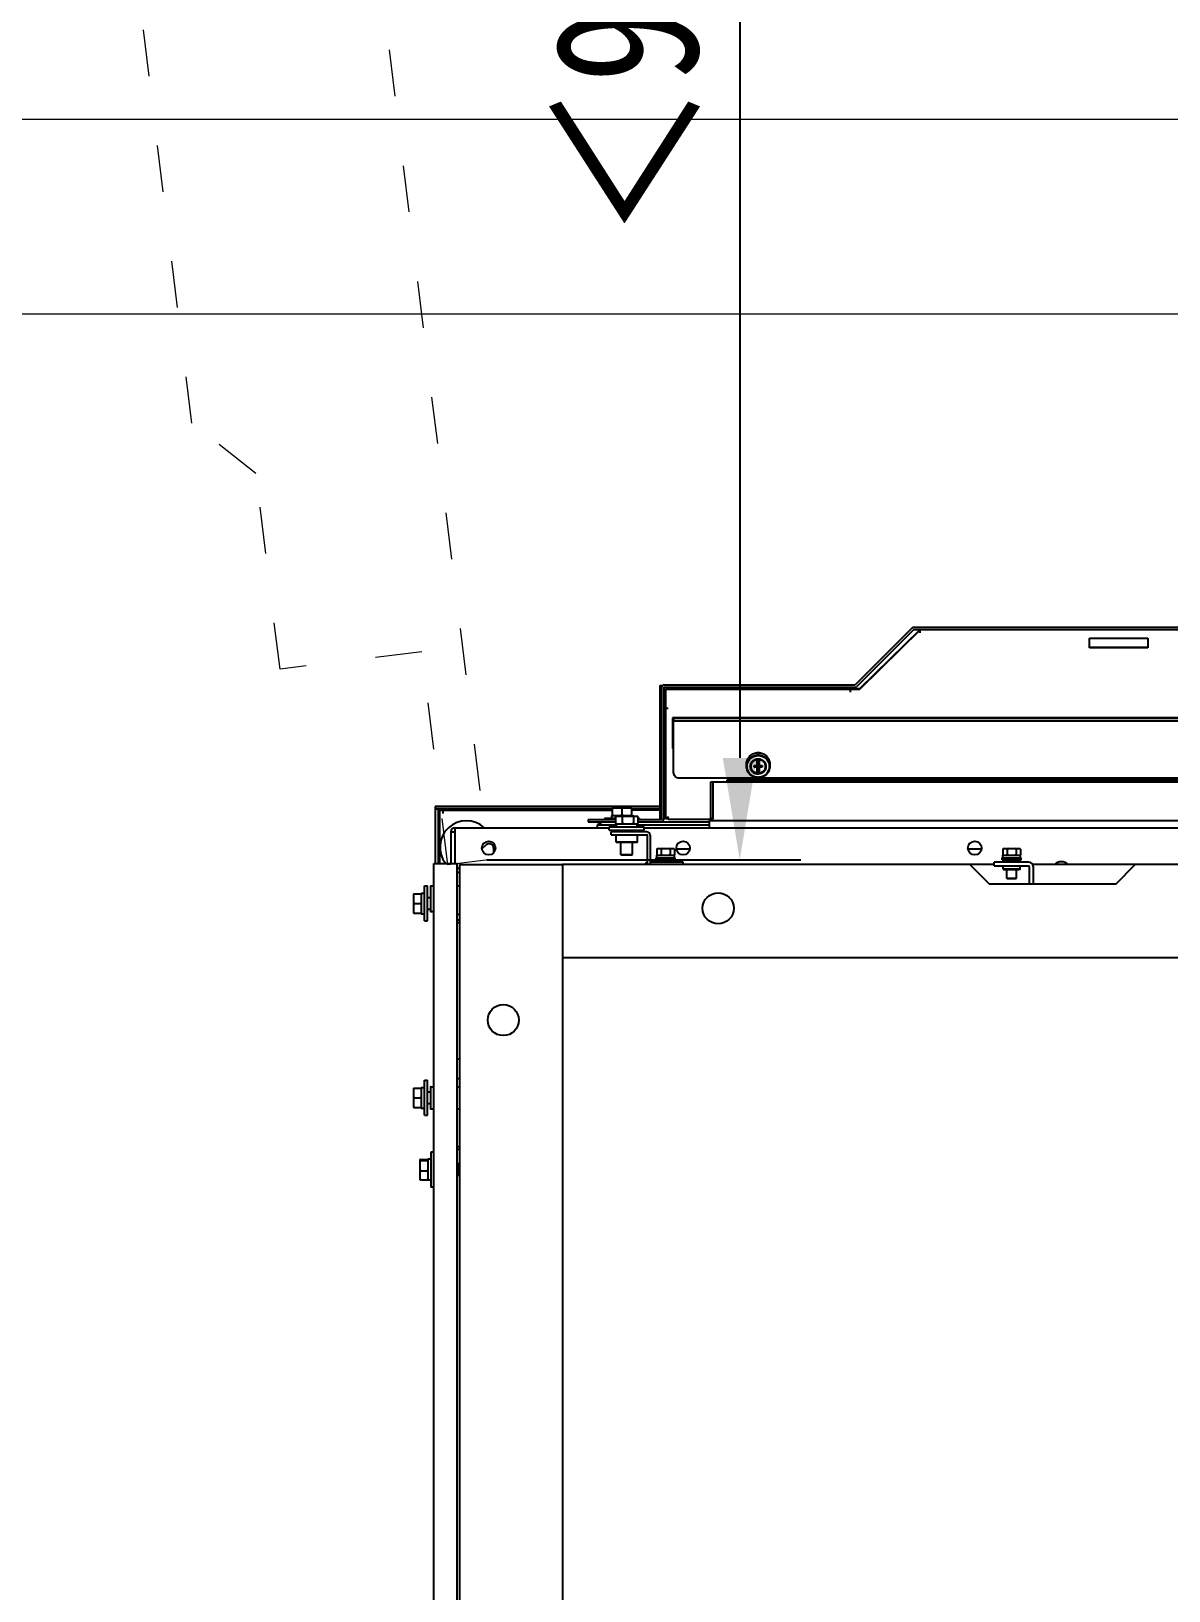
# Model space of a CAD drawing. Extents: x 61367 to 140945, y -1257 to 25588.
# Drawn here: x 70344 to 70929, y 10369 to 11172 of the extents above; entities that cross this region are included whole.
import ezdxf

# ---------------------------------------------------------------- set-up
doc = ezdxf.new("R2010")
doc.units = 0
doc.header["$MEASUREMENT"] = 0
doc.header["$PDMODE"] = 2
doc.header["$PDSIZE"] = 0.2
doc.linetypes.add('ACAD_ISO03W100', pattern=[30, 12, -18])
doc.layers.get('0').update_dxf_attribs({"linetype": 'CONTINUOUS'})
doc.layers.get('DEFPOINTS').update_dxf_attribs({"linetype": 'CONTINUOUS'})
for name, color, linetype in [('2401-00454_0', 7, 'CONTINUOUS'), ('2401-01072-M5-12_0', 7, 'CONTINUOUS'), ('2401-01144-S-M6-16HWM_0', 7, 'CONTINUOUS'), ('2403-00020_S-M5-0_0', 7, 'CONTINUOUS'), ('2403-00027-S-M6-0_0', 7, 'CONTINUOUS'), ('4212-40888_0_B_0', 7, 'CONTINUOUS'), ('4212-61099_0', 7, 'CONTINUOUS'), ('4212-61102_0', 7, 'CONTINUOUS'), ('4212-61103_0', 7, 'CONTINUOUS'), ('4212-61105_0', 7, 'CONTINUOUS'), ('4212-73674_0', 7, 'CONTINUOUS'), ('4212-73803_1_1_0', 7, 'CONTINUOUS'), ('4212-73803_1_2_0', 7, 'CONTINUOUS'), ('4212-73803_2_1_0', 7, 'CONTINUOUS'), ('4212-88600-6_0', 7, 'CONTINUOUS'), ('4212-88600_1_0', 7, 'CONTINUOUS'), ('4212-88600_2_1_0', 7, 'CONTINUOUS'), ('4212-KH010_041_0', 7, 'CONTINUOUS'), ('4212-L0877_1_0', 7, 'CONTINUOUS'), ('4215-12468_1_0', 7, 'CONTINUOUS'), ('4215-12468_2_1_0', 7, 'CONTINUOUS'), ('4215-12468_2_2_0', 7, 'CONTINUOUS'), ('4215-12468_2_3_0', 7, 'CONTINUOUS'), ('4215-12469_1_0', 7, 'CONTINUOUS'), ('4215-12469_3_0', 7, 'CONTINUOUS'), ('4215-12469_4_0', 7, 'CONTINUOUS'), ('4215-18219_1_0', 7, 'CONTINUOUS'), ('4215-18327_0', 7, 'CONTINUOUS'), ('4215-18347_1_0', 7, 'CONTINUOUS'), ('DOOR-B_0', 7, 'CONTINUOUS'), ('HINGE-FRAME_041_0', 7, 'CONTINUOUS'), ('WATER-PROOF-OUTER-DOWN_0', 7, 'CONTINUOUS'), ('WATER-PROOF-OUTER-SIDE_0', 7, 'CONTINUOUS'), ('YT-50-01_AF0_3_B_0', 7, 'CONTINUOUS'), ('YT-50-01_AF0_4_B_0', 7, 'CONTINUOUS')]:
    doc.layers.add(name, color=color, linetype=linetype)
doc.layers.add('CO', color=7, linetype='CONTINUOUS', lineweight=9)
doc.layers.add('THICK', color=7, linetype='CONTINUOUS', lineweight=0)
doc.styles.add('仿宋', font='SimSun.ttf', dxfattribs={"width": 0.8})
doc.dimstyles.new('12倍', dxfattribs={"dimscale": 21, "dimtxt": 3.5, "dimasz": 2.5, "dimexe": 1.5, "dimexo": 0, "dimgap": 1, "dimtad": 1, "dimtoh": 1, "dimdsep": 46, "dimtxsty": '仿宋', "dimcen": 2.5, "dimdle": 5, "dimclrd": 4, "dimclre": 4, "dimclrt": 3, "dimadec": 0, "dimazin": 0, "dimtfac": 1, "dimtmove": 0, "dimatfit": 3, "dimfxl": 1, "dimtolj": 1, "dimarcsym": 0})

# ---------------------------------------------------------------- blocks, each defined once
blk = doc.blocks.new('*D689')
at = {"layer": 'DEFPOINTS', "color": 0, "transparency": 16777216}
for p in [(70578.16, 11584.01), (70578.16, 10745.01), (70708.29, 10745.01)]:
    blk.add_point(p, dxfattribs=at)
at = {"layer": 'THICK', "color": 4, "linetype": 'Continuous', "lineweight": -2, "transparency": 16777216}
for p, q in [((70578.16, 11584.01), (70739.79, 11584.01)), ((70708.29, 11531.51), (70708.29, 10797.51)), ((70578.16, 10745.01), (70739.79, 10745.01))]:
    blk.add_line(p, q, dxfattribs=at)
at = {"layer": 'THICK', "color": 4, "transparency": 16777216}
for points in [[(70699.54, 11531.51), (70717.04, 11531.51), (70708.29, 11584.01)], [(70699.54, 10797.51), (70717.04, 10797.51), (70708.29, 10745.01)]]:
    blk.add_solid(points, dxfattribs=at)
at = {"layer": 'THICK', "color": 3, "lineweight": -3, "transparency": 16777216, "insert": (70650.54, 11164.51), "char_height": 73.5, "attachment_point": 5, "rotation": 90, "style": '仿宋'}
blk.add_mtext('\\A1;＜900', dxfattribs=at)
blk = doc.blocks.new('ERYT5RY565454')
at = {"layer": 'THICK', "color": 4, "linetype": 'ACAD_ISO03W100', "ltscale": 2}
blk.add_lwpolyline([(16034.88, -31373.6), (16061, -31340.17), (16048.81, -31240.91), (16121.39, -31232), (16108.22, -31124.77), (16129.07, -31122.21), (16231.44, -31955.95), (16210.59, -31958.51), (16197.12, -31848.78), (16124.19, -31857.73), (16111.82, -31756.99), (16078.78, -31731.18), (16034.95, -31374.18, -0.107508), (16035, -31373.58)], format="xyb", dxfattribs=at)
blk.add_arc((16219.54, -31949.35), 832.07, 1.30767, 96.24253, dxfattribs=at)
blk = doc.blocks.new('eyyu6y65ty')
at = {"layer": '2401-00454_0', "color": 7, "linetype": 'Continuous'}
for centre, start, end in [((159952.97, 44221.31), 74.00436, 101.55698), ((160152.97, 44221.31), 44.5327, 135.44158)]:
    blk.add_arc(centre, 5, start, end, dxfattribs=at)
at = {"layer": '2401-01072-M5-12_0', "color": 7, "linetype": 'Continuous'}
for p, q in [((159944.57, 44228.31), (159954.37, 44228.31)), ((159944.57, 44227.31), (159944.57, 44228.31)), ((159944.96, 44232.81), (159945.26, 44233.11)), ((159944.96, 44232.81), (159944.96, 44229.91)), ((159945.26, 44229.61), (159944.96, 44229.91)), ((159944.97, 44229.61), (159953.97, 44229.61)), ((159944.97, 44228.31), (159944.97, 44229.61)), ((159945.26, 44233.11), (159953.67, 44233.11)), ((159947.21, 44232.81), (159947.21, 44229.91)), ((159951.72, 44232.81), (159951.72, 44229.91)), ((159953.97, 44232.81), (159953.67, 44233.11)), ((159953.67, 44229.61), (159953.97, 44229.91)), ((159953.97, 44232.81), (159953.97, 44229.91)), ((159953.97, 44228.31), (159953.97, 44229.61)), ((159954.37, 44227.31), (159954.37, 44228.31)), ((160122.57, 44228.31), (160132.37, 44228.31)), ((160122.57, 44227.31), (160122.57, 44228.31)), ((160122.96, 44232.81), (160123.26, 44233.11)), ((160122.96, 44232.81), (160122.96, 44229.91)), ((160123.26, 44229.61), (160122.96, 44229.91)), ((160122.97, 44229.61), (160131.97, 44229.61)), ((160122.97, 44228.31), (160122.97, 44229.61)), ((160123.26, 44233.11), (160131.67, 44233.11)), ((160125.21, 44232.81), (160125.21, 44229.91)), ((160129.72, 44232.81), (160129.72, 44229.91)), ((160131.97, 44232.81), (160131.67, 44233.11)), ((160131.67, 44229.61), (160131.97, 44229.91)), ((160131.97, 44232.81), (160131.97, 44229.91)), ((160131.97, 44228.31), (160131.97, 44229.61)), ((160132.37, 44227.31), (160132.37, 44228.31)), ((159944.57, 44227.31), (159954.37, 44227.31)), ((159946.97, 44226.11), (159946.97, 44227.31)), ((159951.97, 44226.11), (159951.97, 44227.31)), ((160122.57, 44227.31), (160132.37, 44227.31)), ((160124.97, 44226.11), (160124.97, 44227.31)), ((160124.97, 44217.81), (160124.97, 44222.11)), ((160129.97, 44226.11), (160129.97, 44227.31)), ((160129.97, 44217.81), (160129.97, 44222.11)), ((160124.97, 44217.81), (160129.97, 44217.81)), ((160125.17, 44217.61), (160124.97, 44217.81)), ((160125.17, 44217.61), (160129.77, 44217.61)), ((160129.77, 44217.61), (160129.97, 44217.81))]:
    blk.add_line(p, q, dxfattribs=at)
for centre, start, end in [((159946.75, 44231.55), 232.50564, 233.27494), ((159952.18, 44231.17), 52.50559, 53.27494), ((160124.75, 44231.55), 232.50564, 233.27494), ((160130.18, 44231.17), 52.50559, 53.27494)]:
    blk.add_arc(centre, 2.42, start, end, dxfattribs=at)
for points in [[(159945.3, 44233.11), (159945.18, 44233.02), (159945.07, 44232.92), (159944.96, 44232.81)], [(159945.28, 44229.63), (159945.17, 44229.72), (159945.06, 44229.81), (159944.96, 44229.91)], [(159947.21, 44232.81), (159947.11, 44232.92), (159946.99, 44233.02), (159946.87, 44233.11)], [(159947.21, 44229.91), (159947.11, 44229.8), (159946.99, 44229.7), (159946.87, 44229.61)], [(159947.9, 44233.11), (159947.67, 44233.02), (159947.44, 44232.92), (159947.21, 44232.81)], [(159947.9, 44229.61), (159947.67, 44229.7), (159947.44, 44229.8), (159947.21, 44229.91)], [(159951.72, 44232.81), (159951.5, 44232.92), (159951.27, 44233.02), (159951.03, 44233.11)], [(159951.72, 44229.91), (159951.5, 44229.8), (159951.27, 44229.7), (159951.03, 44229.61)], [(159952.06, 44233.11), (159951.94, 44233.02), (159951.83, 44232.92), (159951.72, 44232.81)], [(159952.06, 44229.61), (159951.94, 44229.7), (159951.83, 44229.8), (159951.72, 44229.91)], [(159953.97, 44229.91), (159953.86, 44229.8), (159953.75, 44229.7), (159953.63, 44229.61)], [(159953.97, 44232.81), (159953.87, 44232.91), (159953.77, 44233.01), (159953.65, 44233.09)], [(160123.3, 44233.11), (160123.18, 44233.02), (160123.07, 44232.92), (160122.96, 44232.81)], [(160123.28, 44229.63), (160123.17, 44229.72), (160123.06, 44229.81), (160122.96, 44229.91)], [(160125.21, 44232.81), (160125.11, 44232.92), (160124.99, 44233.02), (160124.87, 44233.11)], [(160125.21, 44229.91), (160125.11, 44229.8), (160124.99, 44229.7), (160124.87, 44229.61)], [(160125.9, 44233.11), (160125.67, 44233.02), (160125.44, 44232.92), (160125.21, 44232.81)], [(160125.9, 44229.61), (160125.67, 44229.7), (160125.44, 44229.8), (160125.21, 44229.91)], [(160129.72, 44232.81), (160129.5, 44232.92), (160129.27, 44233.02), (160129.03, 44233.11)], [(160129.72, 44229.91), (160129.5, 44229.8), (160129.27, 44229.7), (160129.03, 44229.61)], [(160130.06, 44233.11), (160129.94, 44233.02), (160129.83, 44232.92), (160129.72, 44232.81)], [(160130.06, 44229.61), (160129.94, 44229.7), (160129.83, 44229.8), (160129.72, 44229.91)], [(160131.97, 44229.91), (160131.86, 44229.8), (160131.75, 44229.7), (160131.63, 44229.61)], [(160131.97, 44232.81), (160131.87, 44232.91), (160131.77, 44233.01), (160131.65, 44233.09)]]:
    blk.add_open_spline(points, degree=3, dxfattribs=at)
at = {"layer": '2401-01144-S-M6-16HWM_0', "color": 7, "linetype": 'Continuous'}
for p, q in [((159921.97, 44254.11), (159931.97, 44254.11)), ((159921.97, 44254.11), (159921.97, 44250.11)), ((159926.97, 44253.81), (159926.97, 44250.41)), ((159931.97, 44254.11), (159931.97, 44250.11)), ((159923.72, 44248.51), (159917.97, 44248.51)), ((159917.97, 44248.51), (159917.97, 44248.07)), ((159920.47, 44244.21), (159938.47, 44244.21)), ((159920.47, 44242.61), (159920.47, 44244.21)), ((159921.62, 44250.11), (159932.32, 44250.11)), ((159921.62, 44250.11), (159921.62, 44248.51)), ((159923.72, 44249.51), (159923.72, 44246.11)), ((159923.99, 44249.81), (159934.94, 44249.81)), ((159923.99, 44245.81), (159934.94, 44245.81)), ((159924.12, 44244.21), (159924.12, 44245.81)), ((159927.12, 44249.51), (159927.12, 44246.11)), ((159932.32, 44250.11), (159932.32, 44249.81)), ((159932.86, 44249.51), (159932.86, 44246.11)), ((159934.82, 44244.21), (159934.82, 44245.81)), ((159935.21, 44249.51), (159935.21, 44246.11)), ((159935.97, 44248.51), (159935.21, 44248.51)), ((159935.97, 44248.51), (159935.97, 44248.07)), ((159938.47, 44242.61), (159938.47, 44244.21)), ((159920.47, 44242.61), (159938.47, 44242.61)), ((159926.47, 44241.61), (159926.47, 44242.61)), ((159926.47, 44230.01), (159926.47, 44236.11)), ((159932.47, 44241.61), (159932.47, 44242.61)), ((159932.47, 44230.01), (159932.47, 44236.11)), ((159926.47, 44230.01), (159932.47, 44230.01)), ((159926.67, 44229.81), (159926.47, 44230.01)), ((159926.67, 44229.81), (159932.27, 44229.81)), ((159932.27, 44229.81), (159932.47, 44230.01)), ((159825.37, 44213.81), (159826.97, 44213.81)), ((159825.37, 44195.81), (159825.37, 44213.81)), ((159826.97, 44195.81), (159826.97, 44213.81)), ((159819.77, 44209.81), (159823.77, 44209.81)), ((159819.77, 44209.81), (159819.77, 44199.81)), ((159820.07, 44204.81), (159823.47, 44204.81)), ((159823.77, 44210.16), (159825.37, 44210.16)), ((159823.77, 44210.16), (159823.77, 44199.46)), ((159826.97, 44207.81), (159828.47, 44207.81)), ((159819.77, 44199.81), (159823.77, 44199.81)), ((159823.77, 44199.46), (159825.37, 44199.46)), ((159825.37, 44195.81), (159826.97, 44195.81)), ((159826.97, 44201.81), (159828.47, 44201.81)), ((159819.77, 44109.81), (159823.77, 44109.81)), ((159819.77, 44109.81), (159819.77, 44099.81)), ((159823.77, 44110.16), (159825.37, 44110.16)), ((159823.77, 44110.16), (159823.77, 44099.46)), ((159825.37, 44113.81), (159826.97, 44113.81)), ((159825.37, 44095.81), (159825.37, 44113.81)), ((159826.97, 44095.81), (159826.97, 44113.81)), ((159826.97, 44107.81), (159828.47, 44107.81)), ((159819.77, 44099.81), (159823.77, 44099.81)), ((159820.07, 44104.81), (159823.47, 44104.81)), ((159826.97, 44101.81), (159828.47, 44101.81)), ((159823.77, 44099.46), (159825.37, 44099.46)), ((159825.37, 44095.81), (159826.97, 44095.81)), ((159830.27, 44076.81), (159828.67, 44076.81)), ((159828.67, 44076.81), (159828.67, 44058.81)), ((159823.07, 44072.99), (159823.07, 44062.63)), ((159823.37, 44073.05), (159826.77, 44073.05)), ((159823.37, 44072.53), (159826.77, 44072.53)), ((159828.67, 44073.16), (159827.07, 44073.16)), ((159827.07, 44073.16), (159827.07, 44062.46)), ((159842.87, 44070.81), (159842.27, 44070.81)), ((159842.87, 44064.81), (159842.87, 44070.81)), ((159843.07, 44070.61), (159842.87, 44070.81)), ((159843.07, 44065.01), (159843.07, 44070.61)), ((159823.37, 44067.29), (159826.77, 44067.29)), ((159823.37, 44062.57), (159826.77, 44062.57)), ((159828.67, 44062.46), (159827.07, 44062.46)), ((159842.87, 44064.81), (159842.27, 44064.81)), ((159843.07, 44065.01), (159842.87, 44064.81)), ((159830.27, 44058.81), (159828.67, 44058.81))]:
    blk.add_line(p, q, dxfattribs=at)
for points in [[(159922.54, 44254.11), (159922.34, 44254.02), (159922.15, 44253.92), (159921.97, 44253.81)], [(159926.97, 44253.81), (159926.78, 44253.92), (159926.59, 44254.02), (159926.39, 44254.11)], [(159927.54, 44254.11), (159927.34, 44254.02), (159927.15, 44253.92), (159926.97, 44253.81)], [(159931.97, 44253.81), (159931.78, 44253.92), (159931.59, 44254.02), (159931.39, 44254.11)], [(159922.54, 44250.11), (159922.34, 44250.2), (159922.15, 44250.3), (159921.97, 44250.41)], [(159923.72, 44249.51), (159923.81, 44249.61), (159923.9, 44249.72), (159923.99, 44249.81)], [(159924.11, 44249.81), (159923.98, 44249.72), (159923.85, 44249.62), (159923.72, 44249.51)], [(159923.72, 44246.11), (159923.81, 44246.01), (159923.9, 44245.91), (159923.99, 44245.81)], [(159924.11, 44245.81), (159923.98, 44245.9), (159923.85, 44246), (159923.72, 44246.11)], [(159926.97, 44250.41), (159926.78, 44250.3), (159926.59, 44250.2), (159926.39, 44250.11)], [(159927.12, 44249.51), (159927, 44249.62), (159926.87, 44249.72), (159926.73, 44249.81)], [(159927.12, 44246.11), (159927, 44246), (159926.87, 44245.9), (159926.73, 44245.81)], [(159927.54, 44250.11), (159927.34, 44250.2), (159927.15, 44250.3), (159926.97, 44250.41)], [(159927.78, 44249.81), (159927.55, 44249.72), (159927.33, 44249.62), (159927.12, 44249.51)], [(159927.78, 44245.81), (159927.55, 44245.9), (159927.33, 44246), (159927.12, 44246.11)], [(159931.97, 44250.41), (159931.78, 44250.3), (159931.59, 44250.2), (159931.39, 44250.11)], [(159932.86, 44249.51), (159932.65, 44249.62), (159932.43, 44249.72), (159932.21, 44249.81)], [(159932.86, 44246.11), (159932.65, 44246), (159932.43, 44245.9), (159932.21, 44245.81)], [(159933.13, 44249.81), (159933.03, 44249.72), (159932.95, 44249.61), (159932.86, 44249.51)], [(159933.13, 44245.81), (159933.03, 44245.91), (159932.95, 44246.01), (159932.86, 44246.11)], [(159935.21, 44249.51), (159935.12, 44249.61), (159935.03, 44249.72), (159934.94, 44249.81)], [(159935.21, 44246.11), (159935.12, 44246.01), (159935.03, 44245.91), (159934.94, 44245.81)], [(159820.07, 44209.81), (159819.96, 44209.62), (159819.86, 44209.43), (159819.77, 44209.24)], [(159819.77, 44205.38), (159819.86, 44205.19), (159819.96, 44205), (159820.07, 44204.81)], [(159820.07, 44204.81), (159819.96, 44204.62), (159819.86, 44204.43), (159819.77, 44204.24)], [(159823.47, 44209.81), (159823.57, 44209.62), (159823.67, 44209.43), (159823.77, 44209.24)], [(159823.77, 44205.38), (159823.67, 44205.19), (159823.57, 44205), (159823.47, 44204.81)], [(159823.47, 44204.81), (159823.57, 44204.62), (159823.67, 44204.43), (159823.77, 44204.24)], [(159819.77, 44200.38), (159819.86, 44200.19), (159819.96, 44200), (159820.07, 44199.81)], [(159823.77, 44200.38), (159823.67, 44200.19), (159823.57, 44200), (159823.47, 44199.81)], [(159820.07, 44109.81), (159819.96, 44109.62), (159819.86, 44109.43), (159819.77, 44109.24)], [(159823.47, 44109.81), (159823.57, 44109.62), (159823.67, 44109.43), (159823.77, 44109.24)], [(159819.77, 44105.38), (159819.86, 44105.19), (159819.96, 44105), (159820.07, 44104.81)], [(159820.07, 44104.81), (159819.96, 44104.62), (159819.86, 44104.43), (159819.77, 44104.24)], [(159819.77, 44100.38), (159819.86, 44100.19), (159819.96, 44100), (159820.07, 44099.81)], [(159823.77, 44105.38), (159823.67, 44105.19), (159823.57, 44105), (159823.47, 44104.81)], [(159823.47, 44104.81), (159823.57, 44104.62), (159823.67, 44104.43), (159823.77, 44104.24)], [(159823.77, 44100.38), (159823.67, 44100.19), (159823.57, 44100), (159823.47, 44099.81)], [(159823.37, 44073.05), (159823.27, 44073.03), (159823.17, 44073.01), (159823.07, 44072.99)], [(159823.07, 44072.59), (159823.17, 44072.57), (159823.27, 44072.55), (159823.37, 44072.53)], [(159823.37, 44072.53), (159823.26, 44072.34), (159823.16, 44072.14), (159823.07, 44071.93)], [(159823.07, 44067.89), (159823.16, 44067.69), (159823.26, 44067.49), (159823.37, 44067.29)], [(159826.77, 44073.05), (159826.87, 44073.03), (159826.97, 44073.01), (159827.07, 44072.99)], [(159827.07, 44072.59), (159826.97, 44072.57), (159826.87, 44072.55), (159826.77, 44072.53)], [(159826.77, 44072.53), (159826.87, 44072.34), (159826.97, 44072.14), (159827.07, 44071.93)], [(159827.07, 44067.89), (159826.97, 44067.69), (159826.87, 44067.49), (159826.77, 44067.29)], [(159823.37, 44067.29), (159823.26, 44067.12), (159823.16, 44066.94), (159823.07, 44066.75)], [(159823.07, 44063.11), (159823.16, 44062.93), (159823.26, 44062.75), (159823.37, 44062.57)], [(159823.37, 44062.57), (159823.27, 44062.59), (159823.17, 44062.61), (159823.07, 44062.63)], [(159826.77, 44067.29), (159826.87, 44067.12), (159826.97, 44066.94), (159827.07, 44066.75)], [(159827.07, 44063.11), (159826.97, 44062.93), (159826.87, 44062.75), (159826.77, 44062.57)], [(159826.77, 44062.57), (159826.87, 44062.59), (159826.97, 44062.61), (159827.07, 44062.63)]]:
    blk.add_open_spline(points, degree=3, dxfattribs=at)
at = {"layer": '2403-00020_S-M5-0_0', "color": 7, "linetype": 'Continuous'}
for p, q in [((160123.12, 44222.41), (160123.12, 44224.11)), ((160131.82, 44222.41), (160123.12, 44222.41)), ((160123.12, 44222.41), (160123.42, 44222.11)), ((160131.52, 44222.11), (160123.42, 44222.11)), ((160131.82, 44222.41), (160131.52, 44222.11)), ((160131.82, 44222.41), (160131.82, 44224.11))]:
    blk.add_line(p, q, dxfattribs=at)
at = {"layer": '2403-00027-S-M6-0_0', "color": 7, "linetype": 'Continuous'}
for p, q in [((159923.94, 44236.41), (159923.94, 44240.11)), ((159934.99, 44236.41), (159923.94, 44236.41)), ((159923.94, 44236.41), (159924.24, 44236.11)), ((159934.69, 44236.11), (159924.24, 44236.11)), ((159934.99, 44236.41), (159934.69, 44236.11)), ((159934.99, 44236.41), (159934.99, 44240.11))]:
    blk.add_line(p, q, dxfattribs=at)
at = {"layer": '4212-40888_0_B_0', "color": 7, "linetype": 'Continuous'}
for p, q in [((159961.97, 44232.81), (159954.97, 44232.81)), ((160111.97, 44232.81), (160104.97, 44232.81))]:
    blk.add_line(p, q, dxfattribs=at)
at = {"layer": '4212-61099_0', "color": 7, "linetype": 'Continuous'}
for p, q in [((159830.27, 44225.31), (159842.27, 44225.31)), ((159830.27, 42559.31), (159830.27, 44225.31)), ((159842.27, 42559.31), (159842.27, 44225.31))]:
    blk.add_line(p, q, dxfattribs=at)
at = {"layer": '4212-61102_0', "color": 7, "linetype": 'Continuous'}
for p, q in [((159842.27, 44079.81), (159843.47, 44079.81)), ((159842.27, 44078.31), (159843.47, 44078.31))]:
    blk.add_line(p, q, dxfattribs=at)
at = {"layer": '4212-61103_0', "color": 7, "linetype": 'Continuous'}
for p, q in [((159939.77, 44241.61), (159921.47, 44241.61)), ((159921.47, 44240.11), (159921.47, 44241.61)), ((159921.47, 44240.11), (159939.77, 44240.11)), ((159939.97, 44239.91), (159939.97, 44224.81)), ((159941.47, 44239.91), (159941.47, 44224.81))]:
    blk.add_line(p, q, dxfattribs=at)
for radius in [1.7, 0.2]:
    blk.add_arc((159939.77, 44239.91), radius, 0, 90, dxfattribs=at)
at = {"layer": '4212-61105_0', "color": 7, "linetype": 'Continuous'}
for p, q in [((159958.47, 44226.11), (159941.47, 44226.11)), ((159958.47, 44224.81), (159958.47, 44226.11)), ((160136.27, 44226.11), (160118.47, 44226.11)), ((160118.47, 44224.11), (160118.47, 44226.11)), ((160118.47, 44224.11), (160136.27, 44224.11)), ((160136.47, 44223.91), (160136.47, 44214.81)), ((160138.47, 44223.91), (160138.47, 44214.81))]:
    blk.add_line(p, q, dxfattribs=at)
for centre, radius, start, end in [((159940.67, 44223.91), 2.2, 108.583, 155.55764), ((160136.27, 44223.91), 2.2, 0, 90), ((160136.27, 44223.91), 0.2, 0, 90)]:
    blk.add_arc(centre, radius, start, end, dxfattribs=at)
at = {"layer": '4212-73674_0', "color": 7, "linetype": 'Continuous'}
for p, q in [((159828.47, 44213.51), (159828.47, 44200.82)), ((159828.77, 44213.81), (159830.27, 44213.81)), ((159842.27, 44213.81), (159843.47, 44213.81)), ((159830.27, 44200.52), (159828.77, 44200.52)), ((159843.47, 44199.11), (159842.27, 44199.11)), ((159828.47, 44110.21), (159828.47, 44099.41)), ((159828.77, 44110.51), (159830.27, 44110.51)), ((159842.27, 44110.51), (159843.47, 44110.51)), ((159828.77, 44099.11), (159830.27, 44099.11)), ((159842.27, 44099.11), (159843.47, 44099.11))]:
    blk.add_line(p, q, dxfattribs=at)
for centre, start, end in [((159828.77, 44213.51), 90, 180), ((159828.77, 44200.82), 180, 270), ((159828.77, 44110.21), 90, 180), ((159828.77, 44099.41), 180, 270)]:
    blk.add_arc(centre, 0.3, start, end, dxfattribs=at)
at = {"layer": '4212-73803_1_1_0', "color": 7, "linetype": 'Continuous'}
for p, q in [((159946.51, 44254.79), (159830.97, 44254.79)), ((159830.97, 44254.79), (159830.97, 44253.59)), ((159921.97, 44253.59), (159830.97, 44253.59)), ((159830.97, 44253.59), (159830.97, 44253.3)), ((159946.51, 44253.59), (159931.97, 44253.59))]:
    blk.add_line(p, q, dxfattribs=at)
at = {"layer": '4212-73803_1_2_0', "color": 7, "linetype": 'Continuous'}
for p, q in [((159832.47, 44253.3), (159830.97, 44253.3)), ((159830.97, 44253.3), (159830.97, 44225.31)), ((159832.47, 44253.3), (159832.47, 44225.31))]:
    blk.add_line(p, q, dxfattribs=at)
at = {"layer": '4212-73803_2_1_0', "color": 7, "linetype": 'Continuous'}
for p, q in [((159833.22, 44252.8), (159921.97, 44252.8)), ((159833.22, 44252.8), (159833.22, 44225.31)), ((159834.92, 44252.8), (159834.92, 44251.1)), ((159946.51, 44252.8), (159931.97, 44252.8))]:
    blk.add_line(p, q, dxfattribs=at)
at = {"layer": '4212-88600-6_0', "color": 7, "linetype": 'Continuous'}
for p, q in [((159842.27, 44124.81), (159843.47, 44124.81)), ((159842.27, 44114.81), (159843.47, 44114.81))]:
    blk.add_line(p, q, dxfattribs=at)
at = {"layer": '4212-88600_1_0', "color": 7, "linetype": 'Continuous'}
for p, q in [((159843.47, 44224.81), (159896.47, 44224.81)), ((159843.47, 44224.81), (159843.47, 42559.81)), ((159896.47, 44224.81), (159896.47, 42559.81))]:
    blk.add_line(p, q, dxfattribs=at)
blk.add_circle((159865.97, 44144.81), 8, dxfattribs=at)
at = {"layer": '4212-88600_2_1_0', "color": 7, "linetype": 'Continuous'}
for p, q in [((160118.47, 44224.81), (159896.47, 44224.81)), ((159896.47, 44224.81), (159896.47, 44176.81)), ((160105.97, 44224.81), (160115.97, 44214.81)), ((160620.47, 44224.81), (160138.25, 44224.81)), ((160180.97, 44214.81), (160190.97, 44224.81)), ((160180.97, 44214.81), (160115.97, 44214.81)), ((160620.47, 44176.81), (159896.47, 44176.81))]:
    blk.add_line(p, q, dxfattribs=at)
blk.add_circle((159976.47, 44202.31), 8, dxfattribs=at)
at = {"layer": '4212-KH010_041_0', "color": 7, "linetype": 'Continuous'}
blk.add_line((159842.27, 44196.31), (159843.47, 44196.31), dxfattribs=at)
at = {"layer": '4212-L0877_1_0', "color": 7, "linetype": 'Continuous'}
blk.add_line((159843.47, 44194.81), (159842.27, 44194.81), dxfattribs=at)
at = {"layer": '4215-12468_1_0', "color": 7, "linetype": 'Continuous'}
for p, q in [((160076.1, 44346.5), (160046.92, 44317.32)), ((160076.95, 44345.65), (160047.77, 44316.48)), ((160076.51, 44346.91), (160076.1, 44346.5)), ((160076.51, 44346.78), (160076.51, 44346.91)), ((160436.19, 44346.91), (160077.09, 44346.91)), ((160436.19, 44345.71), (160077.09, 44345.71)), ((159946.51, 44316.91), (159947.84, 44316.91)), ((159946.51, 44316.91), (159946.51, 44248.07)), ((159948.76, 44317.27), (160046.78, 44317.27)), ((159947.36, 44315.87), (159947.36, 44248.27)), ((159948.56, 44315.87), (159948.56, 44248.27)), ((159948.76, 44316.07), (160046.78, 44316.07)), ((159909.56, 44248.07), (159923.72, 44248.07)), ((159909.56, 44248.07), (159909.56, 44246.87)), ((159909.56, 44246.87), (159923.72, 44246.87)), ((159910.61, 44248.11), (159917.97, 44248.11)), ((159910.61, 44248.11), (159910.61, 44248.07)), ((159935.21, 44248.07), (159947.16, 44248.07)), ((159935.21, 44246.87), (159947.16, 44246.87)), ((159935.97, 44248.11), (159946.51, 44248.11))]:
    blk.add_line(p, q, dxfattribs=at)
for centre, radius, start, end in [((160077.09, 44345.51), 1.4, 90, 135), ((160077.09, 44345.51), 0.2, 90, 135), ((159948.76, 44315.87), 1.4, 90, 180), ((160046.78, 44317.47), 0.2, 270, 315), ((160046.78, 44317.47), 1.4, 270, 315), ((159948.76, 44315.87), 0.2, 90, 180), ((159947.16, 44248.27), 1.4, 270, 0), ((159947.16, 44248.27), 0.2, 270, 0)]:
    blk.add_arc(centre, radius, start, end, dxfattribs=at)
at = {"layer": '4215-12468_2_1_0', "color": 7, "linetype": 'Continuous'}
for p, q in [((160080.15, 44345.71), (160049.36, 44315.39)), ((160080.36, 44345.71), (160049.36, 44315.18)), ((160080.36, 44344.07), (160080.36, 44345.71)), ((160167.49, 44341.28), (160197.49, 44341.28)), ((160167.49, 44336.35), (160167.49, 44341.28)), ((160197.49, 44341.28), (160197.49, 44336.35)), ((160197.49, 44336.56), (160167.49, 44336.56)), ((160197.49, 44336.35), (160167.49, 44336.35)), ((159949.36, 44315.18), (160049.36, 44315.18)), ((159949.36, 44315.18), (159949.36, 44248.46)), ((160044.36, 44315.39), (160049.36, 44315.39)), ((160044.36, 44315.18), (160044.36, 44315.39)), ((160044.36, 44315.18), (160044.36, 44313.54)), ((160049.36, 44315.18), (160049.36, 44315.39)), ((159949.36, 44305.33), (159950.76, 44305.33)), ((160561.99, 44300.41), (159952.99, 44300.41)), ((159952.99, 44300.41), (159952.99, 44284.65)), ((159952.99, 44284.86), (159953.56, 44284.86)), ((159952.99, 44284.65), (159953.56, 44284.65)), ((159949.36, 44248.46), (159950.56, 44248.46)), ((159950.76, 44248.21), (159950.76, 44249.37)), ((159950.76, 44248.21), (159972.74, 44248.21))]:
    blk.add_line(p, q, dxfattribs=at)
for centre, radius, start, end in [((159950.76, 44313.06), 7.72, 268.02412, 268.56119), ((159950.76, 44313.34), 8, 268.56389, 270.00116), ((159933.58, 44282.9), 37.67, 296.34238, 296.78635), ((159943.38, 44263.47), 15.92, 296.83867, 297.38998), ((159959.06, 44247.15), 8.64, 165.36576, 165.95314), ((159944.98, 44260.36), 12.42, 297.40352, 297.74093)]:
    blk.add_arc(centre, radius, start, end, dxfattribs=at)
blk.add_open_spline([(159949.36, 44248.46), (159949.36, 44248.59), (159949.75, 44248.87), (159950.07, 44249.02), (159950.3, 44249.14)], degree=3, knots=[0, 0, 0, 0, 0.344785, 1, 1, 1, 1], dxfattribs=at)
blk.add_open_spline([(159950.56, 44248.46), (159950.56, 44248.73), (159950.61, 44248.99), (159950.68, 44249.25)], degree=3, dxfattribs=at)
at = {"layer": '4215-12468_2_2_0', "color": 7, "linetype": 'Continuous'}
for p, q in [((159948.56, 44285.67), (159949.36, 44285.67)), ((159952.99, 44286.87), (159953.56, 44286.87)), ((159948.56, 44276.87), (159949.36, 44276.87))]:
    blk.add_line(p, q, dxfattribs=at)
blk.add_arc((159949.76, 44285.67), 1.2, 109.60118, 180, dxfattribs=at)
at = {"layer": '4215-12468_2_3_0', "color": 7, "linetype": 'Continuous'}
for p, q in [((159948.56, 44311.87), (159949.36, 44311.87)), ((159949.36, 44303.07), (159948.56, 44303.07))]:
    blk.add_line(p, q, dxfattribs=at)
blk.add_arc((159949.76, 44303.07), 1.2, 180, 250.39882, dxfattribs=at)
at = {"layer": '4215-12469_1_0', "color": 7, "linetype": 'Continuous'}
for p, q in [((159953.56, 44298.87), (160561.06, 44298.87)), ((159953.56, 44272.28), (159953.56, 44298.87)), ((160558.06, 44269.32), (159956.56, 44269.32))]:
    blk.add_line(p, q, dxfattribs=at)
blk.add_open_spline([(159956.56, 44269.32), (159955.8, 44269.32), (159954.21, 44269.94), (159953.56, 44271.52), (159953.56, 44272.28)], degree=3, knots=[0, 0, 0, 0, 0.502706, 1, 1, 1, 1], dxfattribs=at)
at = {"layer": '4215-12469_3_0', "color": 7, "linetype": 'Continuous'}
for p, q in [((159991.06, 44276.54), (159991.06, 44275.38)), ((159996.56, 44278.82), (159997.56, 44278.82)), ((159996.56, 44275.87), (159996.56, 44278.82)), ((159996.56, 44278.82), (159997.06, 44275.58)), ((159997.56, 44278.82), (159997.06, 44275.58)), ((159997.56, 44278.82), (159997.56, 44275.87)), ((160003.06, 44276.54), (160003.06, 44275.38)), ((159995.06, 44275.87), (159997.06, 44275.58)), ((159995.06, 44275.87), (159996.56, 44275.87)), ((159995.06, 44274.88), (159995.06, 44275.87)), ((159995.06, 44274.88), (159997.06, 44275.58)), ((159996.56, 44274.88), (159995.06, 44274.88)), ((159996.56, 44275.87), (159997.06, 44275.58)), ((159996.56, 44274.88), (159997.06, 44275.58)), ((159996.56, 44271.93), (159997.06, 44275.58)), ((159996.56, 44271.93), (159996.56, 44274.88)), ((159997.56, 44271.93), (159996.56, 44271.93)), ((159999.06, 44275.87), (159997.06, 44275.58)), ((159997.56, 44275.87), (159997.06, 44275.58)), ((159997.56, 44271.93), (159997.06, 44275.58)), ((159997.56, 44274.88), (159997.06, 44275.58)), ((159999.06, 44274.88), (159997.06, 44275.58)), ((159997.56, 44275.87), (159999.06, 44275.87)), ((159999.06, 44274.88), (159997.56, 44274.88)), ((159997.56, 44274.88), (159997.56, 44271.93)), ((159999.06, 44275.87), (159999.06, 44274.88))]:
    blk.add_line(p, q, dxfattribs=at)
for points, knots in [([(159991.06, 44276.54), (159991.06, 44277.31), (159991.38, 44278.87), (159992.71, 44280.83), (159994.71, 44282.14), (159997.06, 44282.6), (159999.41, 44282.14), (160001.41, 44280.83), (160002.75, 44278.87), (160003.06, 44277.31), (160003.06, 44276.54)], [0, 0, 0, 0, 0.124115, 0.24875, 0.374117, 0.5, 0.625883, 0.75125, 0.875885, 1, 1, 1, 1]), ([(159991.06, 44275.38), (159991.06, 44276.14), (159991.38, 44277.7), (159992.71, 44279.67), (159994.71, 44280.98), (159997.06, 44281.44), (159999.41, 44280.98), (160001.41, 44279.67), (160002.75, 44277.7), (160003.06, 44276.14), (160003.06, 44275.38)], [0, 0, 0, 0, 0.124115, 0.24875, 0.374117, 0.5, 0.625883, 0.75125, 0.875885, 1, 1, 1, 1]), ([(159991.36, 44275.32), (159991.36, 44276.05), (159991.66, 44277.53), (159992.93, 44279.4), (159994.83, 44280.65), (159997.06, 44281.08), (159999.3, 44280.65), (160001.19, 44279.4), (160002.46, 44277.53), (160002.76, 44276.05), (160002.76, 44275.32)], [0, 0, 0, 0, 0.124114, 0.24875, 0.374117, 0.5, 0.625883, 0.75125, 0.875886, 1, 1, 1, 1]), ([(159993.06, 44275.32), (159993.06, 44275.84), (159993.27, 44276.88), (159994.16, 44278.18), (159995.49, 44279.06), (159996.54, 44279.26), (159997.06, 44279.26)], [0, 0, 0, 0, 0.24823, 0.4975, 0.748236, 1, 1, 1, 1]), ([(159997.06, 44271.76), (159996.59, 44271.76), (159995.62, 44271.95), (159994.41, 44272.75), (159993.59, 44273.95), (159993.3, 44275.38), (159993.59, 44276.8), (159994.41, 44278), (159995.62, 44278.8), (159996.59, 44278.99), (159997.06, 44278.99)], [0, 0, 0, 0, 0.125882, 0.25125, 0.375885, 0.5, 0.624115, 0.74875, 0.874118, 1, 1, 1, 1]), ([(159997.06, 44279.26), (159997.58, 44279.26), (159998.63, 44279.06), (159999.96, 44278.18), (160000.85, 44276.88), (160001.06, 44275.84), (160001.06, 44275.32)], [0, 0, 0, 0, 0.251764, 0.5025, 0.75177, 1, 1, 1, 1]), ([(159997.06, 44278.99), (159997.54, 44278.99), (159998.5, 44278.8), (159999.72, 44278), (160000.54, 44276.8), (160000.83, 44275.38), (160000.54, 44273.95), (159999.72, 44272.75), (159998.5, 44271.95), (159997.54, 44271.76), (159997.06, 44271.76)], [0, 0, 0, 0, 0.125882, 0.25125, 0.375885, 0.5, 0.624115, 0.74875, 0.874118, 1, 1, 1, 1]), ([(160003.06, 44275.38), (160003.06, 44274.61), (160002.75, 44273.05), (160001.41, 44271.08), (159999.41, 44269.77), (159997.06, 44269.31), (159994.71, 44269.77), (159992.71, 44271.08), (159991.38, 44273.05), (159991.06, 44274.61), (159991.06, 44275.38)], [0, 0, 0, 0, 0.124115, 0.24875, 0.374117, 0.5, 0.625883, 0.75125, 0.875885, 1, 1, 1, 1]), ([(160002.76, 44275.32), (160002.76, 44274.59), (160002.46, 44273.11), (160001.19, 44271.25), (159999.3, 44270), (159997.06, 44269.56), (159994.83, 44270), (159992.93, 44271.25), (159991.66, 44273.11), (159991.36, 44274.59), (159991.36, 44275.32)], [0, 0, 0, 0, 0.124114, 0.24875, 0.374117, 0.5, 0.625883, 0.75125, 0.875886, 1, 1, 1, 1]), ([(159993.06, 44275.32), (159993.08, 44274.82), (159993.3, 44273.8), (159994.2, 44272.52), (159995.52, 44271.67), (159996.55, 44271.47), (159997.06, 44271.47)], [0, 0, 0, 0, 0.248232, 0.497523, 0.74826, 1, 1, 1, 1]), ([(159997.06, 44271.38), (159996.54, 44271.38), (159995.49, 44271.59), (159994.16, 44272.46), (159993.27, 44273.77), (159993.06, 44274.81), (159993.06, 44275.32)], [0, 0, 0, 0, 0.251764, 0.5025, 0.75177, 1, 1, 1, 1]), ([(160001.06, 44275.32), (160001.06, 44274.81), (160000.85, 44273.77), (159999.96, 44272.46), (159998.63, 44271.59), (159997.58, 44271.38), (159997.06, 44271.38)], [0, 0, 0, 0, 0.24823, 0.4975, 0.748236, 1, 1, 1, 1]), ([(160001.06, 44275.32), (160001.05, 44274.82), (160000.82, 44273.8), (159999.93, 44272.52), (159998.61, 44271.67), (159997.58, 44271.47), (159997.06, 44271.47)], [0, 0, 0, 0, 0.248232, 0.497523, 0.74826, 1, 1, 1, 1])]:
    blk.add_open_spline(points, degree=3, knots=knots, dxfattribs=at)
blk.add_open_spline([(159996.04, 44282.37), (159996.7, 44282.52), (159997.42, 44282.52), (159998.08, 44282.37)], degree=3, dxfattribs=at)
at = {"layer": '4215-12469_4_0', "color": 7, "linetype": 'Continuous'}
for p, q in [((160559.56, 44299.99), (159953.56, 44299.99)), ((159953.56, 44299.99), (159953.56, 44298.87))]:
    blk.add_line(p, q, dxfattribs=at)
at = {"layer": '4215-18219_1_0', "color": 7, "linetype": 'Continuous'}
for p, q in [((159838.97, 44241.61), (159840.97, 44241.61)), ((159838.97, 44241.61), (159838.97, 44225.31)), ((159840.97, 44241.61), (159840.97, 44225.31)), ((159841.17, 44243.81), (159920.47, 44243.81)), ((159841.17, 44225.31), (159841.17, 44243.81)), ((159938.47, 44243.81), (160578.47, 44243.81)), ((159843.47, 44222.81), (159842.27, 44222.81))]:
    blk.add_line(p, q, dxfattribs=at)
for centre in [(159858.47, 44233.31), (159958.47, 44233.31), (160108.47, 44233.31)]:
    blk.add_circle(centre, 3.5, dxfattribs=at)
for radius in [2.2, 0.2]:
    blk.add_arc((159841.17, 44241.61), radius, 90, 180, dxfattribs=at)
at = {"layer": '4215-18327_0', "color": 7, "linetype": 'Continuous'}
for p, q in [((159981.17, 44268.41), (160539.17, 44268.41)), ((159981.17, 44267.41), (159981.17, 44268.41))]:
    blk.add_line(p, q, dxfattribs=at)
at = {"layer": '4215-18347_1_0', "color": 7, "linetype": 'Continuous'}
for p, q in [((159972.67, 44267.41), (160544.27, 44267.41)), ((159972.67, 44248.61), (159972.67, 44267.41)), ((159973.67, 44267.41), (159973.67, 44248.61)), ((159973.67, 44248.61), (159972.67, 44248.61))]:
    blk.add_line(p, q, dxfattribs=at)
for centre, radius, start, end in [((159973.87, 44248.61), 1.2, 180, 270), ((160088.33, 44260.74), 115.3, 186.03691, 186.1539)]:
    blk.add_arc(centre, radius, start, end, dxfattribs=at)
blk.add_open_spline([(159973.87, 44247.41), (159973.84, 44247.41), (159973.81, 44247.54), (159973.75, 44247.82), (159973.72, 44248.14), (159973.69, 44248.38)], degree=3, knots=[0, 0, 0, 0, 0.083633, 0.292932, 1, 1, 1, 1], dxfattribs=at)
at = {"layer": 'DOOR-B_0', "color": 7, "linetype": 'Continuous'}
for start, end in [(47.3362, 218.68145), (249.78331, 255.08593)]:
    blk.add_arc((159846.97, 44233.81), 13.6, start, end, dxfattribs=at)
at = {"layer": 'HINGE-FRAME_041_0', "color": 7, "linetype": 'Continuous'}
for p, q in [((159854.99, 44232.94), (159857.21, 44234.94)), ((159860.97, 44233.26), (159860.97, 44230.87))]:
    blk.add_line(p, q, dxfattribs=at)
blk.add_arc((159858.72, 44233.26), 2.25, 0, 131.85622, dxfattribs=at)
at = {"layer": 'WATER-PROOF-OUTER-DOWN_0', "color": 7, "linetype": 'Continuous'}
for p, q in [((159971.97, 44244.11), (159971.97, 44247.11)), ((160544.67, 44247.41), (159972.27, 44247.41))]:
    blk.add_line(p, q, dxfattribs=at)
at = {"layer": 'WATER-PROOF-OUTER-DOWN_0', "color": 7, "linetype": 'Continuous', "extrusion": (0, 0, -1)}
for centre, major_axis, start_param, end_param in [((159972.27, 44247.11), (0, -0.3), -4.712389, -4.165638), ((159972.27, 44244.11), (0, -0.3), 0.508832, 1.570796), ((159972.27, 44247.11), (0.3, 0), -2.310963, -2.079608), ((159972.27, 44244.11), (0.3, 0), 1.570796, 2.079628)]:
    blk.add_ellipse(centre, major_axis=major_axis, ratio=1, start_param=start_param, end_param=end_param, dxfattribs=at)
at = {"layer": 'WATER-PROOF-OUTER-SIDE_0', "color": 7, "linetype": 'Continuous'}
blk.add_line((159971.97, 44244.11), (159971.97, 44247.11), dxfattribs=at)
for centre, start, end in [((159972.27, 44247.11), 90, 180), ((159972.27, 44244.11), 180, 270)]:
    blk.add_arc(centre, 0.3, start, end, dxfattribs=at)
at = {"layer": 'YT-50-01_AF0_3_B_0', "color": 7, "linetype": 'Continuous'}
for p, q in [((159917.38, 44246.87), (159914.47, 44245.31)), ((159914.47, 44245.31), (159924.12, 44245.31)), ((159914.47, 44243.81), (159914.47, 44245.31)), ((159934.82, 44245.31), (159971.97, 44245.31)), ((159947.49, 44246.91), (159971.97, 44246.91))]:
    blk.add_line(p, q, dxfattribs=at)
at = {"layer": 'YT-50-01_AF0_4_B_0', "color": 7, "linetype": 'Continuous'}
for p in [(159917.38, 44246.87), (159914.47, 44243.81)]:
    blk.add_line(p, (159914.47, 44245.31), dxfattribs=at)
blk = doc.blocks.new('etry56t54te4')
at = {"lineweight": -3}
blk.add_blockref('ERYT5RY565454', (143626.92, 76183.16), dxfattribs=at)
blk.add_blockref('eyyu6y65ty', (0, 0))

msp = doc.modelspace()

# ---------------------------------------------------------------- linework, layer by layer
at = {"layer": 'CO'}
msp.add_lwpolyline([(80169.171, 11126.072), (68285.171, 11126.072), (68285.171, 11026.072), (80169.171, 11026.072)], close=True, dxfattribs=at)

# ---------------------------------------------------------------- block references
msp.add_blockref('etry56t54te4', (-89279.302, -33482.227))

# ---------------------------------------------------------------- dimensions: what is measured, and where the dimension line sits
at = {"layer": 'THICK', "lineweight": -3}
dim = msp.add_linear_dim(base=(70708.285, 10745.006), p1=(70578.165, 11584.006), p2=(70578.165, 10745.006), angle=90, text='＜900', dimstyle='12倍', dxfattribs=at)
dim.commit()
dim.dimension.update_dxf_attribs({"geometry": '*D689', "text_midpoint": (70650.535, 11164.506)})

doc.saveas('drawing.dxf')
